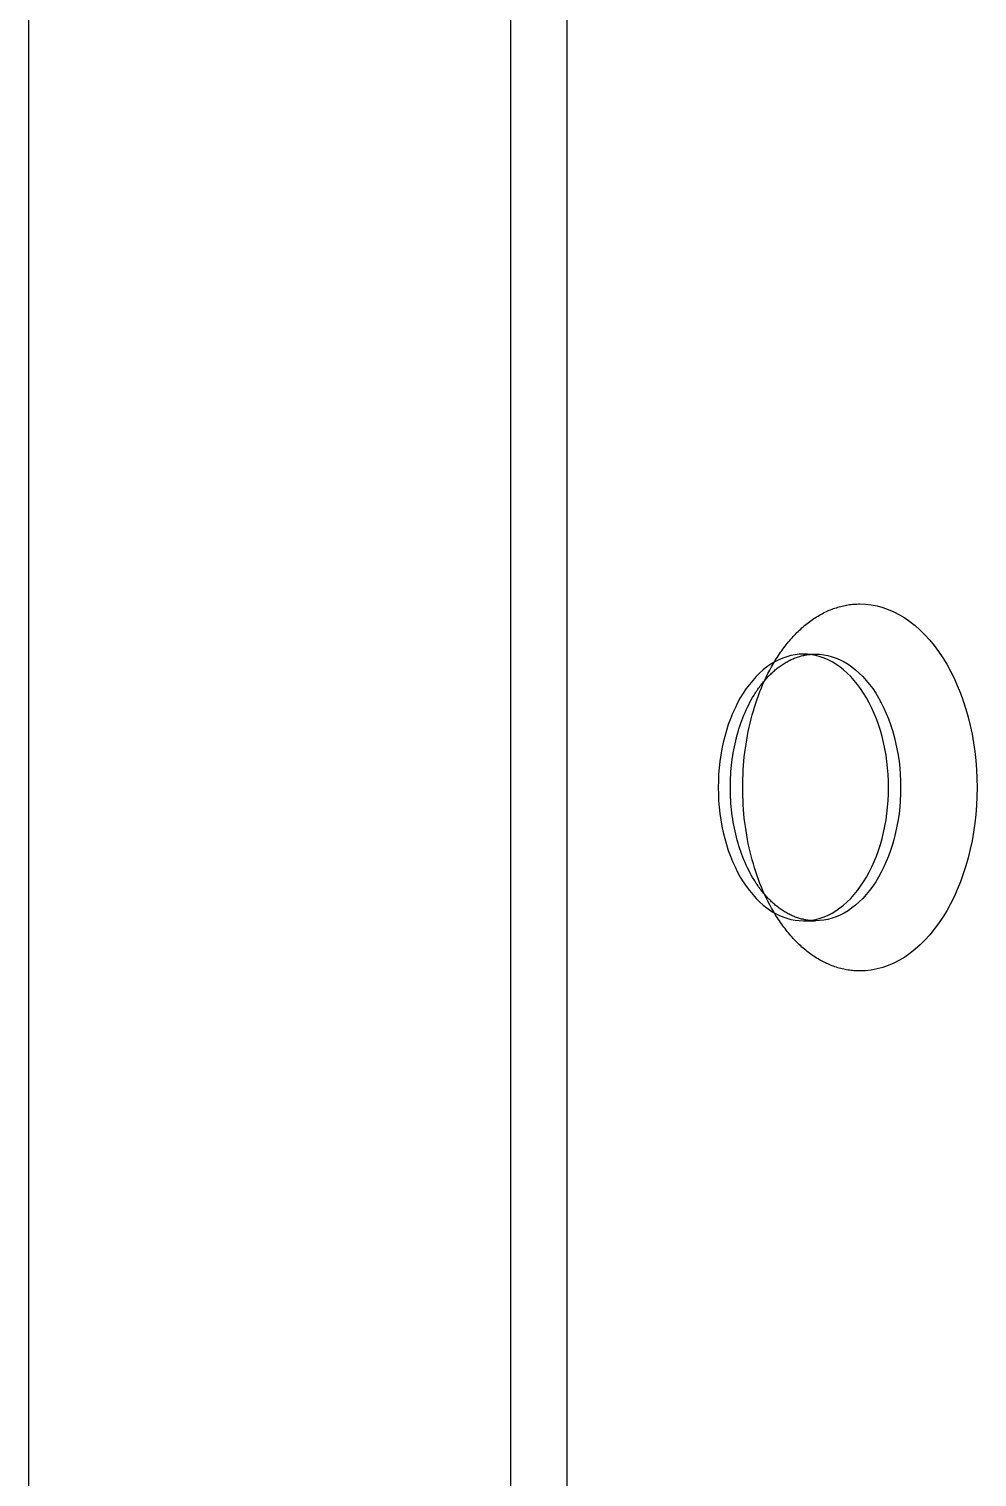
# Model space of a CAD drawing. Header units: metres. Extents: x 0 to 420, y 0 to 297.
# Drawn here: x 109.08 to 128.77, y 174.75 to 204.81 of the extents above; entities that cross this region are included whole.
import ezdxf

# ---------------------------------------------------------------- set-up
doc = ezdxf.new("R2010")
doc.units = ezdxf.units.M

msp = doc.modelspace()

# ---------------------------------------------------------------- linework, layer by layer
at = {"layer": 'DIMENSIONS', "color": 2}
msp.add_line((109.08, 157.316), (109.08, 220.816), dxfattribs=at)
at = {"layer": 'GEOMETRY'}
for p, q in [((119.08, 208.116), (119.08, 170.016)), ((120.253, 208.116), (120.253, 170.016)), ((125.612, 192.704), (125.642, 192.718)), ((125.642, 192.718), (125.671, 192.731)), ((125.671, 192.731), (125.701, 192.744)), ((125.701, 192.744), (125.73, 192.756)), ((125.73, 192.756), (125.76, 192.768)), ((125.76, 192.768), (125.79, 192.779)), ((125.79, 192.779), (125.82, 192.789)), ((125.82, 192.789), (125.85, 192.799)), ((125.85, 192.799), (125.88, 192.809)), ((125.88, 192.809), (125.91, 192.817)), ((125.91, 192.817), (125.94, 192.825)), ((125.94, 192.825), (125.971, 192.833)), ((125.971, 192.833), (126.001, 192.84)), ((126.001, 192.84), (126.031, 192.846)), ((126.031, 192.846), (126.062, 192.852)), ((126.062, 192.852), (126.092, 192.857)), ((126.092, 192.857), (126.123, 192.862)), ((126.123, 192.862), (126.153, 192.865)), ((126.153, 192.865), (126.184, 192.869)), ((126.184, 192.869), (126.214, 192.872)), ((126.214, 192.872), (126.245, 192.874)), ((126.245, 192.874), (126.276, 192.875)), ((126.276, 192.875), (126.306, 192.876)), ((126.306, 192.876), (126.337, 192.876)), ((126.337, 192.876), (126.456, 192.872)), ((126.456, 192.872), (126.575, 192.858)), ((126.575, 192.858), (126.694, 192.835)), ((126.694, 192.835), (126.812, 192.803)), ((126.812, 192.803), (126.928, 192.762)), ((126.928, 192.762), (127.043, 192.712)), ((125.162, 192.403), (125.189, 192.426)), ((125.189, 192.426), (125.216, 192.448)), ((125.216, 192.448), (125.243, 192.47)), ((125.243, 192.47), (125.271, 192.491)), ((125.271, 192.491), (125.299, 192.512)), ((125.299, 192.512), (125.326, 192.532)), ((125.326, 192.532), (125.354, 192.552)), ((125.354, 192.552), (125.382, 192.571)), ((125.382, 192.571), (125.411, 192.59)), ((125.411, 192.59), (125.439, 192.608)), ((125.439, 192.608), (125.468, 192.625)), ((125.468, 192.625), (125.496, 192.642)), ((125.496, 192.642), (125.525, 192.658)), ((125.525, 192.658), (125.554, 192.674)), ((125.554, 192.674), (125.583, 192.689)), ((125.583, 192.689), (125.612, 192.704)), ((127.043, 192.712), (127.157, 192.654)), ((127.157, 192.654), (127.268, 192.586)), ((127.268, 192.586), (127.377, 192.511)), ((127.377, 192.511), (127.484, 192.426)), ((127.484, 192.426), (127.588, 192.334)), ((124.855, 192.088), (124.879, 192.117)), ((124.879, 192.117), (124.904, 192.145)), ((124.904, 192.145), (124.929, 192.173)), ((124.929, 192.173), (124.954, 192.201)), ((124.954, 192.201), (124.979, 192.228)), ((124.979, 192.228), (125.005, 192.255)), ((125.005, 192.255), (125.03, 192.281)), ((125.03, 192.281), (125.056, 192.306)), ((125.056, 192.306), (125.082, 192.331)), ((125.082, 192.331), (125.109, 192.356)), ((125.109, 192.356), (125.135, 192.379)), ((125.135, 192.379), (125.162, 192.403)), ((127.588, 192.334), (127.689, 192.234)), ((127.689, 192.234), (127.787, 192.127)), ((127.787, 192.127), (127.881, 192.012)), ((124.646, 191.806), (124.668, 191.839)), ((124.668, 191.839), (124.69, 191.872)), ((124.69, 191.872), (124.713, 191.904)), ((124.713, 191.904), (124.736, 191.936)), ((124.736, 191.936), (124.759, 191.967)), ((124.759, 191.967), (124.783, 191.998)), ((124.783, 191.998), (124.806, 192.028)), ((124.806, 192.028), (124.83, 192.058)), ((124.83, 192.058), (124.855, 192.088)), ((124.991, 191.822), (124.905, 191.805)), ((125.078, 191.832), (124.991, 191.822)), ((125.164, 191.835), (125.078, 191.832)), ((125.164, 191.835), (125.415, 191.835)), ((125.251, 191.832), (125.164, 191.835)), ((125.193, 191.813), (125.215, 191.817)), ((125.215, 191.817), (125.237, 191.821)), ((125.237, 191.821), (125.259, 191.824)), ((125.338, 191.822), (125.251, 191.832)), ((125.259, 191.824), (125.282, 191.827)), ((125.282, 191.827), (125.304, 191.829)), ((125.304, 191.829), (125.326, 191.831)), ((125.326, 191.831), (125.348, 191.833)), ((125.424, 191.805), (125.338, 191.822)), ((125.348, 191.833), (125.371, 191.834)), ((125.371, 191.834), (125.393, 191.835)), ((125.393, 191.835), (125.415, 191.835)), ((125.415, 191.835), (125.502, 191.832)), ((125.502, 191.832), (125.589, 191.822)), ((125.589, 191.822), (125.675, 191.805)), ((127.881, 192.012), (127.971, 191.889)), ((127.971, 191.889), (128.058, 191.76)), ((124.408, 191.569), (124.331, 191.508)), ((124.488, 191.624), (124.408, 191.569)), ((124.465, 191.5), (124.502, 191.57)), ((124.569, 191.673), (124.488, 191.624)), ((124.502, 191.57), (124.541, 191.638)), ((124.541, 191.638), (124.581, 191.704)), ((124.651, 191.716), (124.569, 191.673)), ((124.581, 191.704), (124.602, 191.738)), ((124.581, 191.508), (124.601, 191.524)), ((124.601, 191.524), (124.621, 191.54)), ((124.602, 191.738), (124.624, 191.772)), ((124.621, 191.54), (124.641, 191.555)), ((124.624, 191.772), (124.646, 191.806)), ((124.641, 191.555), (124.661, 191.57)), ((124.735, 191.752), (124.651, 191.716)), ((124.661, 191.57), (124.681, 191.585)), ((124.681, 191.585), (124.701, 191.599)), ((124.701, 191.599), (124.722, 191.613)), ((124.722, 191.613), (124.742, 191.627)), ((124.819, 191.782), (124.735, 191.752)), ((124.742, 191.627), (124.763, 191.64)), ((124.763, 191.64), (124.784, 191.652)), ((124.784, 191.652), (124.804, 191.665)), ((124.804, 191.665), (124.825, 191.676)), ((124.905, 191.805), (124.819, 191.782)), ((124.825, 191.676), (124.846, 191.688)), ((124.846, 191.688), (124.867, 191.699)), ((124.867, 191.699), (124.889, 191.709)), ((124.889, 191.709), (124.91, 191.72)), ((124.91, 191.72), (124.931, 191.729)), ((124.931, 191.729), (124.953, 191.739)), ((124.953, 191.739), (124.974, 191.748)), ((124.974, 191.748), (124.996, 191.756)), ((124.996, 191.756), (125.018, 191.764)), ((125.018, 191.764), (125.039, 191.772)), ((125.039, 191.772), (125.061, 191.779)), ((125.061, 191.779), (125.083, 191.786)), ((125.083, 191.786), (125.105, 191.792)), ((125.105, 191.792), (125.127, 191.798)), ((125.127, 191.798), (125.149, 191.803)), ((125.149, 191.803), (125.171, 191.808)), ((125.171, 191.808), (125.193, 191.813)), ((125.509, 191.782), (125.424, 191.805)), ((125.594, 191.752), (125.509, 191.782)), ((125.678, 191.716), (125.594, 191.752)), ((125.675, 191.805), (125.76, 191.782)), ((125.76, 191.673), (125.678, 191.716)), ((125.76, 191.782), (125.845, 191.752)), ((125.841, 191.624), (125.76, 191.673)), ((125.92, 191.569), (125.841, 191.624)), ((125.845, 191.752), (125.929, 191.716)), ((125.998, 191.508), (125.92, 191.569)), ((125.929, 191.716), (126.011, 191.673)), ((126.011, 191.673), (126.092, 191.624)), ((126.092, 191.624), (126.171, 191.569)), ((126.171, 191.569), (126.249, 191.508)), ((128.058, 191.76), (128.14, 191.625)), ((128.14, 191.625), (128.218, 191.483)), ((124.111, 191.29), (124.043, 191.207)), ((124.182, 191.368), (124.111, 191.29)), ((124.255, 191.441), (124.182, 191.368)), ((124.331, 191.508), (124.255, 191.441)), ((124.286, 191.197), (124.303, 191.219)), ((124.303, 191.219), (124.32, 191.241)), ((124.32, 191.241), (124.338, 191.262)), ((124.325, 191.209), (124.358, 191.284)), ((124.338, 191.262), (124.356, 191.283)), ((124.356, 191.283), (124.374, 191.304)), ((124.358, 191.284), (124.393, 191.357)), ((124.374, 191.304), (124.392, 191.324)), ((124.392, 191.324), (124.41, 191.344)), ((124.393, 191.357), (124.428, 191.43)), ((124.41, 191.344), (124.428, 191.364)), ((124.428, 191.43), (124.465, 191.5)), ((124.428, 191.364), (124.447, 191.383)), ((124.447, 191.383), (124.466, 191.402)), ((124.466, 191.402), (124.485, 191.421)), ((124.485, 191.421), (124.504, 191.439)), ((124.504, 191.439), (124.523, 191.456)), ((124.523, 191.456), (124.542, 191.474)), ((124.542, 191.474), (124.561, 191.491)), ((124.561, 191.491), (124.581, 191.508)), ((126.073, 191.441), (125.998, 191.508)), ((126.147, 191.368), (126.073, 191.441)), ((126.218, 191.29), (126.147, 191.368)), ((126.286, 191.207), (126.218, 191.29)), ((126.249, 191.508), (126.324, 191.441)), ((126.324, 191.441), (126.398, 191.368)), ((126.398, 191.368), (126.469, 191.29)), ((126.469, 191.29), (126.537, 191.207)), ((128.218, 191.483), (128.292, 191.336)), ((128.292, 191.336), (128.36, 191.183)), ((123.854, 190.926), (123.797, 190.823)), ((123.914, 191.024), (123.854, 190.926)), ((123.977, 191.118), (123.914, 191.024)), ((124.043, 191.207), (123.977, 191.118)), ((124.082, 190.885), (124.11, 190.935)), ((124.11, 190.935), (124.139, 190.983)), ((124.139, 190.983), (124.155, 191.008)), ((124.155, 191.008), (124.17, 191.033)), ((124.17, 191.033), (124.186, 191.057)), ((124.186, 191.057), (124.202, 191.081)), ((124.202, 191.081), (124.219, 191.105)), ((124.203, 190.899), (124.232, 190.978)), ((124.219, 191.105), (124.235, 191.128)), ((124.232, 190.978), (124.262, 191.056)), ((124.235, 191.128), (124.252, 191.152)), ((124.252, 191.152), (124.269, 191.174)), ((124.262, 191.056), (124.293, 191.134)), ((124.269, 191.174), (124.286, 191.197)), ((124.293, 191.134), (124.325, 191.209)), ((126.352, 191.118), (126.286, 191.207)), ((126.415, 191.024), (126.352, 191.118)), ((126.475, 190.926), (126.415, 191.024)), ((126.531, 190.823), (126.475, 190.926)), ((126.537, 191.207), (126.603, 191.118)), ((126.603, 191.118), (126.666, 191.024)), ((126.666, 191.024), (126.725, 190.926)), ((126.725, 190.926), (126.782, 190.823)), ((128.36, 191.183), (128.424, 191.025)), ((128.424, 191.025), (128.483, 190.862)), ((123.744, 190.716), (123.694, 190.604)), ((123.797, 190.823), (123.744, 190.716)), ((123.93, 190.569), (123.953, 190.624)), ((123.953, 190.624), (123.977, 190.678)), ((123.977, 190.678), (124.002, 190.731)), ((124.002, 190.731), (124.028, 190.784)), ((124.028, 190.784), (124.055, 190.835)), ((124.055, 190.835), (124.082, 190.885)), ((124.101, 190.572), (124.125, 190.655)), ((124.125, 190.655), (124.15, 190.737)), ((124.15, 190.737), (124.176, 190.819)), ((124.176, 190.819), (124.203, 190.899)), ((126.585, 190.716), (126.531, 190.823)), ((126.635, 190.604), (126.585, 190.716)), ((126.782, 190.823), (126.836, 190.716)), ((126.836, 190.716), (126.886, 190.604)), ((128.483, 190.862), (128.537, 190.695)), ((128.537, 190.695), (128.585, 190.524)), ((123.605, 190.371), (123.566, 190.25)), ((123.648, 190.49), (123.605, 190.371)), ((123.694, 190.604), (123.648, 190.49)), ((123.826, 190.281), (123.845, 190.34)), ((123.845, 190.34), (123.865, 190.398)), ((123.865, 190.398), (123.886, 190.456)), ((123.886, 190.456), (123.907, 190.513)), ((123.907, 190.513), (123.93, 190.569)), ((124.02, 190.231), (124.038, 190.317)), ((124.038, 190.317), (124.058, 190.403)), ((124.058, 190.403), (124.079, 190.488)), ((124.079, 190.488), (124.101, 190.572)), ((126.681, 190.49), (126.635, 190.604)), ((126.724, 190.371), (126.681, 190.49)), ((126.763, 190.25), (126.724, 190.371)), ((126.886, 190.604), (126.932, 190.49)), ((126.932, 190.49), (126.975, 190.371)), ((126.975, 190.371), (127.014, 190.25)), ((128.585, 190.524), (128.628, 190.35)), ((128.628, 190.35), (128.666, 190.172)), ((123.531, 190.126), (123.499, 189.999)), ((123.566, 190.25), (123.531, 190.126)), ((123.745, 189.975), (123.759, 190.038)), ((123.759, 190.038), (123.774, 190.099)), ((123.774, 190.099), (123.791, 190.16)), ((123.791, 190.16), (123.808, 190.221)), ((123.808, 190.221), (123.826, 190.281)), ((123.973, 189.968), (123.987, 190.056)), ((123.987, 190.056), (124.003, 190.144)), ((124.003, 190.144), (124.02, 190.231)), ((126.798, 190.126), (126.763, 190.25)), ((126.829, 189.999), (126.798, 190.126)), ((127.014, 190.25), (127.049, 190.126)), ((127.049, 190.126), (127.08, 189.999)), ((128.666, 190.172), (128.698, 189.992)), ((123.449, 189.739), (123.43, 189.606)), ((123.472, 189.87), (123.449, 189.739)), ((123.499, 189.999), (123.472, 189.87)), ((123.688, 189.657), (123.697, 189.722)), ((123.697, 189.722), (123.708, 189.786)), ((123.708, 189.786), (123.719, 189.849)), ((123.719, 189.849), (123.731, 189.913)), ((123.731, 189.913), (123.745, 189.975)), ((123.937, 189.701), (123.948, 189.79)), ((123.948, 189.79), (123.959, 189.879)), ((123.959, 189.879), (123.973, 189.968)), ((126.857, 189.87), (126.829, 189.999)), ((126.88, 189.739), (126.857, 189.87)), ((126.899, 189.606), (126.88, 189.739)), ((127.08, 189.999), (127.107, 189.87)), ((127.107, 189.87), (127.131, 189.739)), ((127.131, 189.739), (127.15, 189.606)), ((128.698, 189.992), (128.724, 189.81)), ((128.724, 189.81), (128.744, 189.625)), ((123.415, 189.473), (123.404, 189.338)), ((123.43, 189.606), (123.415, 189.473)), ((123.659, 189.396), (123.665, 189.462)), ((123.665, 189.462), (123.671, 189.527)), ((123.671, 189.527), (123.679, 189.592)), ((123.679, 189.592), (123.688, 189.657)), ((123.91, 189.339), (123.915, 189.43)), ((123.915, 189.43), (123.921, 189.52)), ((123.921, 189.52), (123.928, 189.611)), ((123.928, 189.611), (123.937, 189.701)), ((126.914, 189.473), (126.899, 189.606)), ((126.924, 189.338), (126.914, 189.473)), ((127.15, 189.606), (127.164, 189.473)), ((127.164, 189.473), (127.175, 189.338)), ((128.744, 189.625), (128.759, 189.44)), ((128.759, 189.44), (128.768, 189.253)), ((123.398, 189.202), (123.396, 189.066)), ((123.404, 189.338), (123.398, 189.202)), ((123.647, 189.132), (123.649, 189.199)), ((123.647, 189.066), (123.647, 189.132)), ((123.649, 189.199), (123.651, 189.265)), ((123.651, 189.265), (123.655, 189.331)), ((123.655, 189.331), (123.659, 189.396)), ((123.903, 189.066), (123.904, 189.157)), ((123.904, 189.157), (123.906, 189.248)), ((123.906, 189.248), (123.91, 189.339)), ((126.931, 189.202), (126.924, 189.338)), ((126.933, 189.066), (126.931, 189.202)), ((127.175, 189.338), (127.181, 189.202)), ((127.181, 189.202), (127.184, 189.066)), ((128.768, 189.253), (128.771, 189.066)), ((123.396, 189.066), (123.398, 188.93)), ((123.398, 188.93), (123.404, 188.795)), ((123.647, 189), (123.647, 189.066)), ((123.649, 188.934), (123.647, 189)), ((123.651, 188.868), (123.649, 188.934)), ((123.655, 188.802), (123.651, 188.868)), ((123.904, 188.975), (123.903, 189.066)), ((123.906, 188.884), (123.904, 188.975)), ((123.91, 188.793), (123.906, 188.884)), ((126.924, 188.795), (126.931, 188.93)), ((126.931, 188.93), (126.933, 189.066)), ((127.181, 188.93), (127.175, 188.795)), ((127.184, 189.066), (127.181, 188.93)), ((128.768, 188.879), (128.759, 188.693)), ((128.771, 189.066), (128.768, 188.879)), ((123.404, 188.795), (123.415, 188.66)), ((123.415, 188.66), (123.43, 188.526)), ((123.43, 188.526), (123.449, 188.394)), ((123.659, 188.736), (123.655, 188.802)), ((123.665, 188.671), (123.659, 188.736)), ((123.671, 188.605), (123.665, 188.671)), ((123.679, 188.54), (123.671, 188.605)), ((123.688, 188.476), (123.679, 188.54)), ((123.915, 188.703), (123.91, 188.793)), ((123.921, 188.612), (123.915, 188.703)), ((123.928, 188.522), (123.921, 188.612)), ((123.937, 188.432), (123.928, 188.522)), ((126.88, 188.394), (126.899, 188.526)), ((126.899, 188.526), (126.914, 188.66)), ((126.914, 188.66), (126.924, 188.795)), ((127.15, 188.526), (127.131, 188.394)), ((127.164, 188.66), (127.15, 188.526)), ((127.175, 188.795), (127.164, 188.66)), ((128.744, 188.507), (128.724, 188.323)), ((128.759, 188.693), (128.744, 188.507)), ((123.449, 188.394), (123.472, 188.263)), ((123.472, 188.263), (123.499, 188.134)), ((123.697, 188.411), (123.688, 188.476)), ((123.708, 188.347), (123.697, 188.411)), ((123.719, 188.283), (123.708, 188.347)), ((123.731, 188.22), (123.719, 188.283)), ((123.745, 188.157), (123.731, 188.22)), ((123.948, 188.342), (123.937, 188.432)), ((123.959, 188.253), (123.948, 188.342)), ((123.973, 188.165), (123.959, 188.253)), ((126.829, 188.134), (126.857, 188.263)), ((126.857, 188.263), (126.88, 188.394)), ((127.107, 188.263), (127.08, 188.134)), ((127.131, 188.394), (127.107, 188.263)), ((128.724, 188.323), (128.698, 188.141)), ((123.499, 188.134), (123.531, 188.007)), ((123.531, 188.007), (123.566, 187.883)), ((123.759, 188.095), (123.745, 188.157)), ((123.774, 188.033), (123.759, 188.095)), ((123.791, 187.972), (123.774, 188.033)), ((123.808, 187.912), (123.791, 187.972)), ((123.826, 187.852), (123.808, 187.912)), ((123.987, 188.076), (123.973, 188.165)), ((124.003, 187.989), (123.987, 188.076)), ((124.02, 187.902), (124.003, 187.989)), ((126.763, 187.883), (126.798, 188.007)), ((126.798, 188.007), (126.829, 188.134)), ((127.049, 188.007), (127.014, 187.883)), ((127.08, 188.134), (127.049, 188.007)), ((128.666, 187.96), (128.628, 187.783)), ((128.698, 188.141), (128.666, 187.96)), ((123.566, 187.883), (123.605, 187.761)), ((123.605, 187.761), (123.648, 187.643)), ((123.648, 187.643), (123.694, 187.528)), ((123.845, 187.793), (123.826, 187.852)), ((123.865, 187.735), (123.845, 187.793)), ((123.886, 187.677), (123.865, 187.735)), ((123.907, 187.62), (123.886, 187.677)), ((123.93, 187.564), (123.907, 187.62)), ((124.038, 187.815), (124.02, 187.902)), ((124.058, 187.73), (124.038, 187.815)), ((124.079, 187.645), (124.058, 187.73)), ((124.101, 187.561), (124.079, 187.645)), ((126.635, 187.528), (126.681, 187.643)), ((126.681, 187.643), (126.724, 187.761)), ((126.724, 187.761), (126.763, 187.883)), ((126.932, 187.643), (126.886, 187.528)), ((126.975, 187.761), (126.932, 187.643)), ((127.014, 187.883), (126.975, 187.761)), ((128.585, 187.608), (128.537, 187.437)), ((128.628, 187.783), (128.585, 187.608)), ((123.694, 187.528), (123.744, 187.417)), ((123.744, 187.417), (123.797, 187.31)), ((123.797, 187.31), (123.854, 187.207)), ((123.953, 187.509), (123.93, 187.564)), ((123.977, 187.455), (123.953, 187.509)), ((124.002, 187.401), (123.977, 187.455)), ((124.028, 187.349), (124.002, 187.401)), ((124.055, 187.298), (124.028, 187.349)), ((124.125, 187.478), (124.101, 187.561)), ((124.15, 187.395), (124.125, 187.478)), ((124.176, 187.314), (124.15, 187.395)), ((124.203, 187.234), (124.176, 187.314)), ((126.475, 187.207), (126.531, 187.31)), ((126.531, 187.31), (126.585, 187.417)), ((126.585, 187.417), (126.635, 187.528)), ((126.782, 187.31), (126.725, 187.207)), ((126.836, 187.417), (126.782, 187.31)), ((126.886, 187.528), (126.836, 187.417)), ((128.537, 187.437), (128.483, 187.27)), ((123.854, 187.207), (123.914, 187.109)), ((123.914, 187.109), (123.977, 187.015)), ((123.977, 187.015), (124.043, 186.926)), ((124.082, 187.247), (124.055, 187.298)), ((124.11, 187.198), (124.082, 187.247)), ((124.139, 187.15), (124.11, 187.198)), ((124.155, 187.125), (124.139, 187.15)), ((124.17, 187.1), (124.155, 187.125)), ((124.186, 187.076), (124.17, 187.1)), ((124.202, 187.051), (124.186, 187.076)), ((124.219, 187.028), (124.202, 187.051)), ((124.232, 187.154), (124.203, 187.234)), ((124.235, 187.004), (124.219, 187.028)), ((124.262, 187.076), (124.232, 187.154)), ((124.252, 186.981), (124.235, 187.004)), ((124.293, 186.999), (124.262, 187.076)), ((126.286, 186.926), (126.352, 187.015)), ((126.352, 187.015), (126.415, 187.109)), ((126.415, 187.109), (126.475, 187.207)), ((126.603, 187.015), (126.537, 186.926)), ((126.666, 187.109), (126.603, 187.015)), ((126.725, 187.207), (126.666, 187.109)), ((128.424, 187.108), (128.36, 186.95)), ((128.483, 187.27), (128.424, 187.108)), ((124.043, 186.926), (124.111, 186.843)), ((124.111, 186.843), (124.182, 186.764)), ((124.182, 186.764), (124.255, 186.692)), ((124.269, 186.958), (124.252, 186.981)), ((124.286, 186.936), (124.269, 186.958)), ((124.303, 186.914), (124.286, 186.936)), ((124.325, 186.923), (124.293, 186.999)), ((124.32, 186.892), (124.303, 186.914)), ((124.338, 186.871), (124.32, 186.892)), ((124.358, 186.849), (124.325, 186.923)), ((124.356, 186.85), (124.338, 186.871)), ((124.374, 186.829), (124.356, 186.85)), ((124.393, 186.775), (124.358, 186.849)), ((124.392, 186.809), (124.374, 186.829)), ((124.41, 186.789), (124.392, 186.809)), ((124.428, 186.703), (124.393, 186.775)), ((124.428, 186.769), (124.41, 186.789)), ((124.447, 186.75), (124.428, 186.769)), ((124.465, 186.632), (124.428, 186.703)), ((124.466, 186.731), (124.447, 186.75)), ((124.485, 186.712), (124.466, 186.731)), ((124.504, 186.694), (124.485, 186.712)), ((126.073, 186.692), (126.147, 186.764)), ((126.147, 186.764), (126.218, 186.843)), ((126.218, 186.843), (126.286, 186.926)), ((126.398, 186.764), (126.324, 186.692)), ((126.469, 186.843), (126.398, 186.764)), ((126.537, 186.926), (126.469, 186.843)), ((128.292, 186.797), (128.218, 186.649)), ((128.36, 186.95), (128.292, 186.797)), ((124.255, 186.692), (124.331, 186.625)), ((124.331, 186.625), (124.408, 186.564)), ((124.408, 186.564), (124.488, 186.508)), ((124.502, 186.563), (124.465, 186.632)), ((124.488, 186.508), (124.569, 186.46)), ((124.541, 186.495), (124.502, 186.563)), ((124.523, 186.676), (124.504, 186.694)), ((124.542, 186.659), (124.523, 186.676)), ((124.581, 186.429), (124.541, 186.495)), ((124.561, 186.642), (124.542, 186.659)), ((124.581, 186.625), (124.561, 186.642)), ((124.569, 186.46), (124.651, 186.417)), ((124.601, 186.609), (124.581, 186.625)), ((124.602, 186.394), (124.581, 186.429)), ((124.621, 186.593), (124.601, 186.609)), ((124.641, 186.578), (124.621, 186.593)), ((124.661, 186.562), (124.641, 186.578)), ((124.651, 186.417), (124.735, 186.381)), ((124.681, 186.548), (124.661, 186.562)), ((124.701, 186.533), (124.681, 186.548)), ((124.722, 186.52), (124.701, 186.533)), ((124.742, 186.506), (124.722, 186.52)), ((124.763, 186.493), (124.742, 186.506)), ((124.784, 186.48), (124.763, 186.493)), ((124.804, 186.468), (124.784, 186.48)), ((124.825, 186.456), (124.804, 186.468)), ((124.846, 186.445), (124.825, 186.456)), ((124.867, 186.434), (124.846, 186.445)), ((124.889, 186.423), (124.867, 186.434)), ((124.91, 186.413), (124.889, 186.423)), ((124.931, 186.403), (124.91, 186.413)), ((124.953, 186.394), (124.931, 186.403)), ((125.594, 186.381), (125.678, 186.417)), ((125.678, 186.417), (125.76, 186.46)), ((125.76, 186.46), (125.841, 186.508)), ((125.841, 186.508), (125.92, 186.564)), ((125.929, 186.417), (125.845, 186.381)), ((125.92, 186.564), (125.998, 186.625)), ((126.011, 186.46), (125.929, 186.417)), ((125.998, 186.625), (126.073, 186.692)), ((126.092, 186.508), (126.011, 186.46)), ((126.171, 186.564), (126.092, 186.508)), ((126.249, 186.625), (126.171, 186.564)), ((126.324, 186.692), (126.249, 186.625)), ((128.14, 186.508), (128.058, 186.372)), ((128.218, 186.649), (128.14, 186.508)), ((124.624, 186.36), (124.602, 186.394)), ((124.646, 186.327), (124.624, 186.36)), ((124.668, 186.294), (124.646, 186.327)), ((124.69, 186.261), (124.668, 186.294)), ((124.713, 186.229), (124.69, 186.261)), ((124.736, 186.197), (124.713, 186.229)), ((124.735, 186.381), (124.819, 186.351)), ((124.759, 186.166), (124.736, 186.197)), ((124.783, 186.135), (124.759, 186.166)), ((124.806, 186.104), (124.783, 186.135)), ((124.83, 186.074), (124.806, 186.104)), ((124.819, 186.351), (124.905, 186.328)), ((124.905, 186.328), (124.991, 186.311)), ((124.974, 186.385), (124.953, 186.394)), ((124.996, 186.377), (124.974, 186.385)), ((124.991, 186.311), (125.078, 186.301)), ((125.018, 186.369), (124.996, 186.377)), ((125.039, 186.361), (125.018, 186.369)), ((125.061, 186.354), (125.039, 186.361)), ((125.083, 186.347), (125.061, 186.354)), ((125.078, 186.301), (125.164, 186.298)), ((125.105, 186.341), (125.083, 186.347)), ((125.127, 186.335), (125.105, 186.341)), ((125.149, 186.329), (125.127, 186.335)), ((125.171, 186.324), (125.149, 186.329)), ((125.164, 186.298), (125.251, 186.301)), ((125.164, 186.298), (125.415, 186.298)), ((125.193, 186.32), (125.171, 186.324)), ((125.215, 186.316), (125.193, 186.32)), ((125.237, 186.312), (125.215, 186.316)), ((125.259, 186.308), (125.237, 186.312)), ((125.251, 186.301), (125.338, 186.311)), ((125.282, 186.306), (125.259, 186.308)), ((125.304, 186.303), (125.282, 186.306)), ((125.326, 186.301), (125.304, 186.303)), ((125.348, 186.3), (125.326, 186.301)), ((125.338, 186.311), (125.424, 186.328)), ((125.371, 186.299), (125.348, 186.3)), ((125.393, 186.298), (125.371, 186.299)), ((125.415, 186.298), (125.393, 186.298)), ((125.502, 186.301), (125.415, 186.298)), ((125.424, 186.328), (125.509, 186.351)), ((125.589, 186.311), (125.502, 186.301)), ((125.509, 186.351), (125.594, 186.381)), ((125.675, 186.328), (125.589, 186.311)), ((125.76, 186.351), (125.675, 186.328)), ((125.845, 186.381), (125.76, 186.351)), ((127.881, 186.121), (127.787, 186.006)), ((127.971, 186.243), (127.881, 186.121)), ((128.058, 186.372), (127.971, 186.243)), ((124.855, 186.045), (124.83, 186.074)), ((124.879, 186.016), (124.855, 186.045)), ((124.904, 185.987), (124.879, 186.016)), ((124.929, 185.959), (124.904, 185.987)), ((124.954, 185.932), (124.929, 185.959)), ((124.979, 185.905), (124.954, 185.932)), ((125.005, 185.878), (124.979, 185.905)), ((125.03, 185.852), (125.005, 185.878)), ((125.056, 185.827), (125.03, 185.852)), ((125.082, 185.802), (125.056, 185.827)), ((125.109, 185.777), (125.082, 185.802)), ((127.689, 185.898), (127.588, 185.798)), ((127.787, 186.006), (127.689, 185.898)), ((125.135, 185.753), (125.109, 185.777)), ((125.162, 185.73), (125.135, 185.753)), ((125.189, 185.707), (125.162, 185.73)), ((125.216, 185.685), (125.189, 185.707)), ((125.243, 185.663), (125.216, 185.685)), ((125.271, 185.641), (125.243, 185.663)), ((125.299, 185.621), (125.271, 185.641)), ((125.326, 185.6), (125.299, 185.621)), ((125.354, 185.581), (125.326, 185.6)), ((125.382, 185.562), (125.354, 185.581)), ((125.411, 185.543), (125.382, 185.562)), ((125.439, 185.525), (125.411, 185.543)), ((125.468, 185.508), (125.439, 185.525)), ((125.496, 185.491), (125.468, 185.508)), ((127.268, 185.546), (127.157, 185.479)), ((127.377, 185.622), (127.268, 185.546)), ((127.484, 185.706), (127.377, 185.622)), ((127.588, 185.798), (127.484, 185.706)), ((125.525, 185.475), (125.496, 185.491)), ((125.554, 185.459), (125.525, 185.475)), ((125.583, 185.444), (125.554, 185.459)), ((125.612, 185.429), (125.583, 185.444)), ((125.642, 185.415), (125.612, 185.429)), ((125.671, 185.402), (125.642, 185.415)), ((125.701, 185.389), (125.671, 185.402)), ((125.73, 185.377), (125.701, 185.389)), ((125.76, 185.365), (125.73, 185.377)), ((125.79, 185.354), (125.76, 185.365)), ((125.82, 185.343), (125.79, 185.354)), ((125.85, 185.333), (125.82, 185.343)), ((125.88, 185.324), (125.85, 185.333)), ((125.91, 185.315), (125.88, 185.324)), ((125.94, 185.307), (125.91, 185.315)), ((125.971, 185.3), (125.94, 185.307)), ((126.001, 185.293), (125.971, 185.3)), ((126.031, 185.287), (126.001, 185.293)), ((126.062, 185.281), (126.031, 185.287)), ((126.092, 185.276), (126.062, 185.281)), ((126.123, 185.271), (126.092, 185.276)), ((126.153, 185.267), (126.123, 185.271)), ((126.184, 185.264), (126.153, 185.267)), ((126.214, 185.261), (126.184, 185.264)), ((126.245, 185.259), (126.214, 185.261)), ((126.276, 185.258), (126.245, 185.259)), ((126.306, 185.257), (126.276, 185.258)), ((126.337, 185.256), (126.306, 185.257)), ((126.456, 185.261), (126.337, 185.256)), ((126.575, 185.275), (126.456, 185.261)), ((126.694, 185.298), (126.575, 185.275)), ((126.812, 185.33), (126.694, 185.298)), ((126.928, 185.371), (126.812, 185.33)), ((127.043, 185.42), (126.928, 185.371)), ((127.157, 185.479), (127.043, 185.42))]:
    msp.add_line(p, q, dxfattribs=at)

doc.saveas('drawing.dxf')
